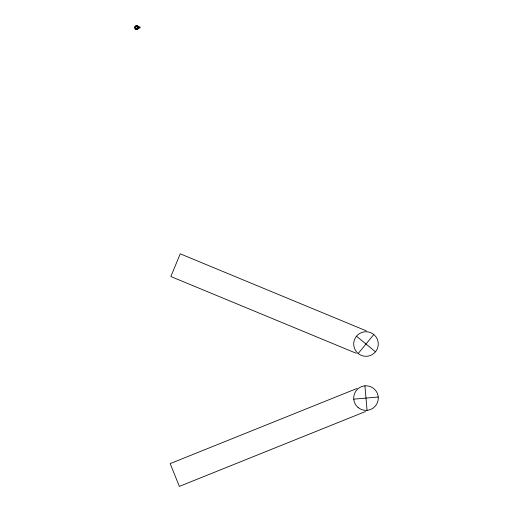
<?xml version="1.0" encoding="UTF-8"?>
<svg xmlns="http://www.w3.org/2000/svg" width="512" height="512" viewBox="0 0 512 512"><rect width="100%" height="100%" fill="white"/><g stroke="black" fill="none" stroke-linecap="round" stroke-linejoin="round"><path stroke-width="0.77" d="M139.795 27.45L139.462 27.456L139.77 27.149M358.189 353.517A12.288 12.288 0 0 0 378.112 346.029A12.288 12.288 0 0 0 361.664 332.518A12.288 12.288 0 0 0 358.189 353.517L373.786 334.522M136.051 26.573A1.094 1.094 0 0 0 136.051 28.461A1.094 1.094 0 0 0 137.69 27.52A1.094 1.094 0 0 0 136.051 26.573L135.648 28.064A1.088 1.088 0 0 0 136.32 28.57L136.877 28.57A1.088 1.088 0 0 0 137.542 28.064L137.139 26.573M137.459 29.005L135.738 29.005A1.722 1.722 0 0 1 135.738 26.029A1.722 1.722 0 0 1 138.317 27.52A1.722 1.722 0 0 1 135.738 29.005M357.005 388.467L170.176 463.61L179.347 486.4L365.51 411.52M353.747 399.162L378.227 397.018M366.304 330.861L180.243 253.83L170.848 276.531L356.25 353.28M356.493 336.218L375.482 351.821M364.915 385.85L367.059 410.33M137.882 26.234L137.53 26.586A1.318 1.318 0 0 1 137.53 28.448L137.882 28.8A1.818 1.818 0 0 0 137.882 26.234M139.91 27.002L139.315 27.002L139.315 28.083L139.91 28.083L139.91 27.002M358.086 407.501A12.288 12.288 0 0 0 378.086 400.224A12.288 12.288 0 0 0 361.786 386.541A12.288 12.288 0 0 0 358.086 407.501M135.635 29.178A1.92 1.92 0 0 0 138.515 27.52A1.92 1.92 0 0 0 135.635 25.856A1.92 1.92 0 0 0 135.635 29.178"/></g></svg>
